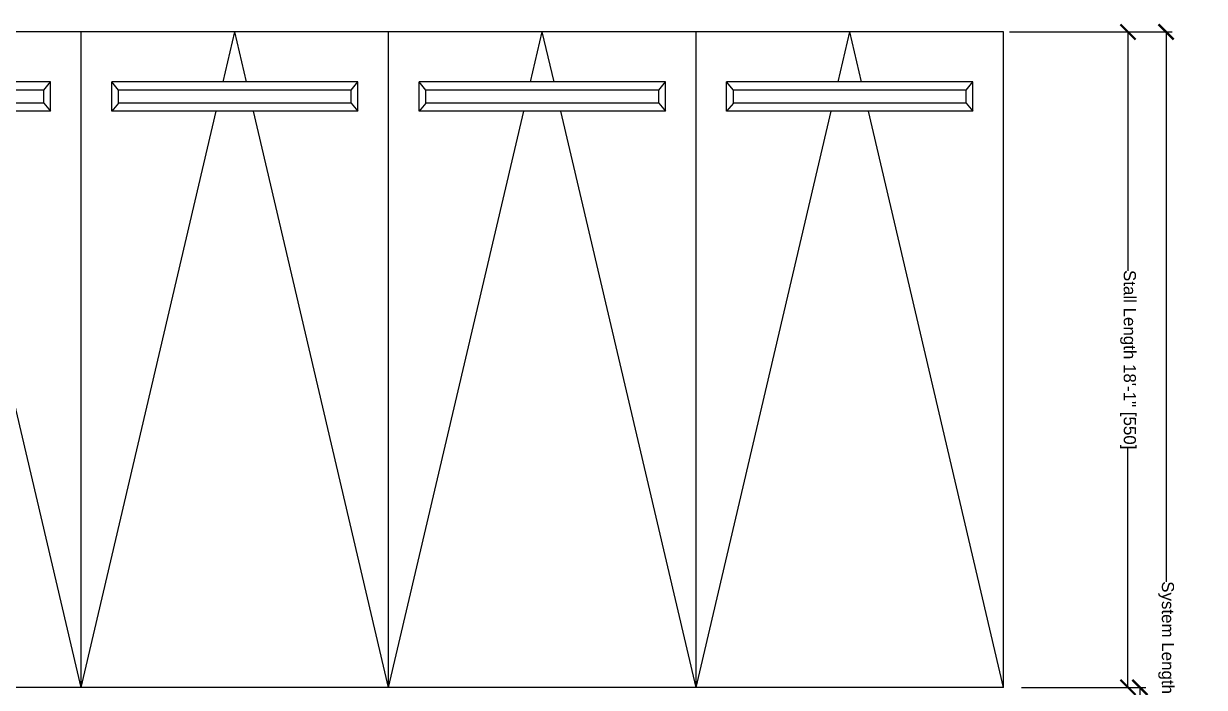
# Model space of a CAD drawing. Extents: x -210816 to 22943, y 10566 to 41486.
# Drawn here: x 17261.7 to 17651.7, y 14425.5 to 14644.8 of the extents above; entities that cross this region are included whole.
import ezdxf

# ---------------------------------------------------------------- set-up
doc = ezdxf.new("R2010")
doc.units = 0
doc.header["$MEASUREMENT"] = 0
doc.layers.get('0').update_dxf_attribs({"linetype": 'CONTINUOUS'})
doc.layers.get('DEFPOINTS').update_dxf_attribs({"linetype": 'CONTINUOUS'})
doc.layers.add('DIM', color=6, linetype='CONTINUOUS')
doc.styles.get("Standard").update_dxf_attribs({"font": 'arial.ttf'})
doc.dimstyles.get("Standard").update_dxf_attribs({"dimtxt": 5, "dimasz": 5, "dimexe": 2, "dimexo": 2, "dimgap": 0.09, "dimtad": 0, "dimtih": 1, "dimtoh": 1, "dimdec": 1, "dimzin": 0, "dimdsep": 46, "dimlunit": 4, "dimtxsty": 'Standard', "dimblk": 'ARCHTICK', "dimcen": -0.09, "dimadec": 0, "dimazin": 0, "dimtfac": 1, "dimtdec": 4, "dimtofl": 0, "dimtmove": 0, "dimatfit": 3, "dimldrblk": 'ARCHTICK', "dimfxl": 1, "dimtolj": 1, "dimtzin": 0, "dimarcsym": 0})

# ---------------------------------------------------------------- blocks, each defined once
blk = doc.blocks.new('A$C28643')
for p, q in [((0, 0), (0, 216.53)), ((101.57, 216.53), (0, 216.53)), ((46.92, 200.03), (50.79, 216.53)), ((54.66, 200.03), (50.79, 216.53)), ((101.57, 0), (101.57, 216.53)), ((91.46, 200.03), (10.11, 200.03)), ((10.11, 190.33), (10.11, 200.03)), ((12.33, 197.32), (10.11, 200.03)), ((89.25, 197.32), (91.46, 200.03)), ((91.46, 190.33), (91.46, 200.03)), ((12.33, 193.03), (12.33, 197.32)), ((89.25, 197.32), (12.33, 197.32)), ((89.25, 193.03), (89.25, 197.32)), ((12.33, 193.03), (10.11, 190.33)), ((89.25, 193.03), (12.33, 193.03)), ((89.25, 193.03), (91.46, 190.33)), ((0, 0), (44.64, 190.33)), ((91.46, 190.33), (10.11, 190.33)), ((101.57, 0), (56.93, 190.33)), ((101.57, 0), (0, 0))]:
    blk.add_line(p, q)
blk = doc.blocks.new('A$C16446')
for p in [(304.72, 0), (406.3, 0), (507.87, 0), (609.45, 0)]:
    blk.add_blockref('A$C28643', p)
blk = doc.blocks.new('_ARCHTICK')
at = {"color": 0, "linetype": 'ByBlock', "const_width": 0.15}
blk.add_lwpolyline([(-0.5, -0.5), (0.5, 0.5)], dxfattribs=at)
blk = doc.blocks.new('*D15869')
at = {"layer": 'DEFPOINTS', "color": 0}
for p in [(17593.26, 14425.46), (17593.26, 14208.92), (17630.45, 14208.92)]:
    blk.add_point(p, dxfattribs=at)
at = {"layer": 'DIM', "color": 0, "lineweight": -2}
for p, q in [((17595.26, 14425.46), (17632.45, 14425.46)), ((17630.45, 14425.46), (17630.45, 14346.58)), ((17630.45, 14208.92), (17630.45, 14287.8)), ((17595.26, 14208.92), (17632.45, 14208.92))]:
    blk.add_line(p, q, dxfattribs=at)
at = {"layer": 'DIM', "color": 0, "lineweight": -2, "xscale": 5, "yscale": 5, "zscale": 5}
for p, rotation in [((17630.45, 14425.46), 90), ((17630.45, 14208.92), 270)]:
    blk.add_blockref('_ARCHTICK', p, dxfattribs=dict(at, rotation=rotation))
at = {"layer": 'DIM', "color": 0, "insert": (17630.45, 14317.19), "char_height": 4, "attachment_point": 5, "rotation": 270}
blk.add_mtext('\\A1;Stall Length 18\'-1" [550]', dxfattribs=at)
blk = doc.blocks.new('*D15873')
at = {"layer": 'DEFPOINTS', "color": 0}
for p in [(17585.38, 14641.99), (17589.32, 14425.46), (17626.51, 14425.46)]:
    blk.add_point(p, dxfattribs=at)
at = {"layer": 'DIM', "color": 0, "lineweight": -2}
for p, q in [((17587.38, 14641.99), (17628.51, 14641.99)), ((17626.51, 14641.99), (17626.51, 14563.12)), ((17626.51, 14425.46), (17626.51, 14504.33)), ((17591.32, 14425.46), (17628.51, 14425.46))]:
    blk.add_line(p, q, dxfattribs=at)
at = {"layer": 'DIM', "color": 0, "lineweight": -2, "xscale": 5, "yscale": 5, "zscale": 5}
for p, rotation in [((17626.51, 14641.99), 90), ((17626.51, 14425.46), 270)]:
    blk.add_blockref('_ARCHTICK', p, dxfattribs=dict(at, rotation=rotation))
at = {"layer": 'DIM', "color": 0, "insert": (17626.51, 14533.72), "char_height": 4, "attachment_point": 5, "rotation": 270}
blk.add_mtext('\\A1;Stall Length 18\'-1" [550]', dxfattribs=at)
blk = doc.blocks.new('*D15874')
at = {"layer": 'DEFPOINTS', "color": 0}
for p in [(17585.38, 14641.99), (17593.26, 14208.92), (17639.1, 14208.92)]:
    blk.add_point(p, dxfattribs=at)
at = {"layer": 'DIM', "color": 0, "lineweight": -2}
for p, q in [((17587.38, 14641.99), (17641.1, 14641.99)), ((17639.1, 14641.99), (17639.1, 14460.28)), ((17639.1, 14208.92), (17639.1, 14390.63)), ((17595.26, 14208.92), (17641.1, 14208.92))]:
    blk.add_line(p, q, dxfattribs=at)
at = {"layer": 'DIM', "color": 0, "lineweight": -2, "xscale": 5, "yscale": 5, "zscale": 5}
for p, rotation in [((17639.1, 14641.99), 90), ((17639.1, 14208.92), 270)]:
    blk.add_blockref('_ARCHTICK', p, dxfattribs=dict(at, rotation=rotation))
at = {"layer": 'DIM', "color": 0, "insert": (17639.1, 14425.46), "char_height": 4, "attachment_point": 5, "rotation": 270}
blk.add_mtext('\\A1;System Length 36\'-1" [1100]', dxfattribs=at)

msp = doc.modelspace()

# ---------------------------------------------------------------- block references
msp.add_blockref('A$C16446', (16874.36, 14425.46))

# ---------------------------------------------------------------- dimensions: what is measured, and where the dimension line sits
at = {"layer": 'DIM'}
for base, p1, p2, text, picture, middle in [((17626.51, 14425.46), (17585.38, 14641.99), (17589.32, 14425.46), 'Stall Length <>', '*D15873', (17626.51, 14533.72)), ((17639.1, 14208.92), (17585.38, 14641.99), (17593.26, 14208.92), 'System Length <>', '*D15874', (17639.1, 14425.46)), ((17630.45, 14208.92), (17593.26, 14425.46), (17593.26, 14208.92), 'Stall Length <>', '*D15869', (17630.45, 14317.19))]:
    dim = msp.add_linear_dim(base=base, p1=p1, p2=p2, angle=90, text=text, dimstyle='Standard', override={"dimtxt": 4, "dimdec": 0}, dxfattribs=at)
    dim.commit()
    dim.dimension.update_dxf_attribs({"geometry": picture, "text_midpoint": middle, "text_rotation": 270})

doc.saveas('drawing.dxf')
